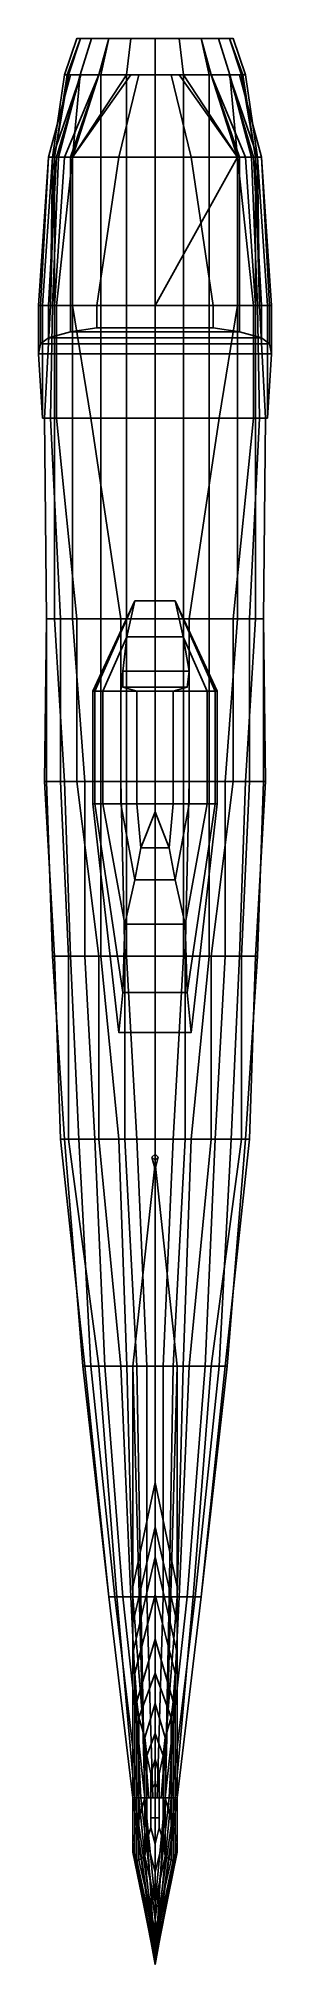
# Model space of a CAD drawing. Extents: x -0.58 to 0.58, y -5.12 to 4.47.
import ezdxf

# ---------------------------------------------------------------- set-up
doc = ezdxf.new("R2010")
doc.units = 0
doc.layers.get('0').update_dxf_attribs({"linetype": 'CONTINUOUS'})

msp = doc.modelspace()

# ---------------------------------------------------------------- linework, layer by layer
for points in [[(-0.45, 4.29, 2.46), (-0.4375, 4.29, 2.6021), (-0.3709, 4.47, 2.5705), (-0.39, 4.47, 2.45)], [(-0.43, 4.29, 2.3179), (-0.45, 4.29, 2.46), (-0.39, 4.47, 2.45), (-0.3709, 4.47, 2.3295)], [(-0.4375, 4.29, 2.6021), (-0.3721, 4.29, 2.7304), (-0.3155, 4.47, 2.6792), (-0.3709, 4.47, 2.5705)], [(-0.3721, 4.29, 2.1896), (-0.43, 4.29, 2.3179), (-0.3709, 4.47, 2.3295), (-0.3155, 4.47, 2.2208)], [(-0.3721, 4.29, 2.7304), (-0.2704, 4.29, 2.8321), (-0.2292, 4.47, 2.7655), (-0.3155, 4.47, 2.6792)], [(-0.28, 4.29, 2.08), (-0.3721, 4.29, 2.1896), (-0.3155, 4.47, 2.2208), (-0.2292, 4.47, 2.1345)], [(-0.1421, 4.29, 2), (-0.28, 4.29, 2.08), (-0.2292, 4.47, 2.1345), (-0.1205, 4.47, 2.0791)], [(-0.2704, 4.29, 2.8321), (-0.1421, 4.29, 2.8975), (-0.1205, 4.47, 2.8209), (-0.2292, 4.47, 2.7655)], [(-0.1421, 4.29, 2.8975), (0, 4.29, 2.92), (0, 4.47, 2.84), (-0.1205, 4.47, 2.8209)], [(0, 4.29, 1.96), (-0.1421, 4.29, 2), (-0.1205, 4.47, 2.0791), (0, 4.47, 2.06)], [(0, 4.29, 2.92), (0.1421, 4.29, 2.8975), (0.1205, 4.47, 2.8209), (0, 4.47, 2.84)], [(0.1421, 4.29, 2), (0, 4.29, 1.96), (0, 4.47, 2.06), (0.1205, 4.47, 2.0791)], [(0.1421, 4.29, 2.8975), (0.2704, 4.29, 2.8321), (0.2292, 4.47, 2.7655), (0.1205, 4.47, 2.8209)], [(0.28, 4.29, 2.08), (0.1421, 4.29, 2), (0.1205, 4.47, 2.0791), (0.2292, 4.47, 2.1345)], [(0.2704, 4.29, 2.8321), (0.3721, 4.29, 2.7304), (0.3155, 4.47, 2.6792), (0.2292, 4.47, 2.7655)], [(0.3721, 4.29, 2.1896), (0.28, 4.29, 2.08), (0.2292, 4.47, 2.1345), (0.3155, 4.47, 2.2208)], [(0.3721, 4.29, 2.7304), (0.4375, 4.29, 2.6021), (0.3709, 4.47, 2.5705), (0.3155, 4.47, 2.6792)], [(0.43, 4.29, 2.3179), (0.3721, 4.29, 2.1896), (0.3155, 4.47, 2.2208), (0.3709, 4.47, 2.3295)], [(0.4375, 4.29, 2.6021), (0.45, 4.29, 2.46), (0.39, 4.47, 2.45), (0.3709, 4.47, 2.5705)], [(0.45, 4.29, 2.46), (0.43, 4.29, 2.3179), (0.3709, 4.47, 2.3295), (0.39, 4.47, 2.45)], [(-0.49, 3.88, 1.44), (-0.53, 3.88, 1.55), (-0.42, 4.29, 1.62), (-0.37, 4.29, 1.51)], [(-0.53, 3.88, 1.55), (-0.53, 3.88, 1.62), (-0.42, 4.29, 1.71), (-0.42, 4.29, 1.62)], [(-0.53, 3.88, 1.62), (-0.51, 3.88, 1.68), (-0.37, 4.29, 1.81), (-0.42, 4.29, 1.71)], [(-0.51, 3.88, 1.68), (-0.45, 3.88, 1.77), (-0.28, 4.29, 1.89), (-0.37, 4.29, 1.81)], [(-0.5, 3.88, 2.28), (-0.51, 3.88, 2.46), (-0.45, 4.29, 2.46), (-0.43, 4.29, 2.3179)], [(-0.51, 3.88, 2.46), (-0.5, 3.88, 2.59), (-0.4375, 4.29, 2.6021), (-0.45, 4.29, 2.46)], [(-0.48, 3.88, 2.16), (-0.5, 3.88, 2.28), (-0.43, 4.29, 2.3179), (-0.3721, 4.29, 2.1896)], [(-0.5, 3.88, 2.59), (-0.41, 3.88, 2.77), (-0.3721, 4.29, 2.7304), (-0.4375, 4.29, 2.6021)], [(-0.42, 3.88, 1.36), (-0.49, 3.88, 1.44), (-0.37, 4.29, 1.51), (-0.28, 4.29, 1.43)], [(-0.41, 3.88, 1.97), (-0.48, 3.88, 2.16), (-0.3721, 4.29, 2.1896), (-0.28, 4.29, 2.08)], [(-0.45, 3.88, 1.77), (-0.41, 3.88, 1.87), (-0.12, 4.29, 1.96), (-0.28, 4.29, 1.89)], [(-0.18, 3.88, 1.28), (-0.42, 3.88, 1.36), (-0.28, 4.29, 1.43), (-0.08, 4.29, 1.35)], [(0.37, 4.29, 1.51), (-0.37, 4.29, 1.51), (-0.42, 4.29, 1.62), (0.42, 4.29, 1.62)], [(0.42, 4.29, 1.62), (-0.42, 4.29, 1.62), (-0.42, 4.29, 1.71), (0.42, 4.29, 1.71)], [(0.42, 4.29, 1.71), (-0.42, 4.29, 1.71), (-0.37, 4.29, 1.81), (0.37, 4.29, 1.81)], [(-0.41, 3.88, 1.87), (0, 3.88, 1.89), (0, 4.29, 1.96), (-0.12, 4.29, 1.96)], [(-0.41, 3.88, 1.87), (-0.41, 3.88, 1.97), (-0.28, 4.29, 2.08), (-0.1421, 4.29, 2)], [(0, 3.88, 1.89), (-0.41, 3.88, 1.87), (-0.1421, 4.29, 2), (0, 4.29, 1.96)], [(-0.41, 3.88, 2.77), (-0.2704, 3.88, 2.9), (-0.2704, 4.29, 2.8321), (-0.3721, 4.29, 2.7304)], [(0.28, 4.29, 1.43), (-0.28, 4.29, 1.43), (-0.37, 4.29, 1.51), (0.37, 4.29, 1.51)], [(0.37, 4.29, 1.81), (-0.37, 4.29, 1.81), (-0.28, 4.29, 1.89), (0.28, 4.29, 1.89)], [(0.08, 4.29, 1.35), (-0.08, 4.29, 1.35), (-0.28, 4.29, 1.43), (0.28, 4.29, 1.43)], [(0.28, 4.29, 1.89), (-0.28, 4.29, 1.89), (-0.12, 4.29, 1.96), (0.12, 4.29, 1.96)], [(-0.2704, 3.88, 2.9), (-0.1421, 3.88, 2.9575), (-0.1421, 4.29, 2.8975), (-0.2704, 4.29, 2.8321)], [(0.18, 3.88, 1.28), (-0.18, 3.88, 1.28), (-0.08, 4.29, 1.35), (0.08, 4.29, 1.35)], [(-0.1421, 3.88, 2.9575), (0, 3.88, 2.98), (0, 4.29, 2.92), (-0.1421, 4.29, 2.8975)], [(0.12, 4.29, 1.96), (0, 4.29, 1.96), (0, 3.88, 1.89), (0.41, 3.88, 1.87)], [(0, 4.29, 1.96), (0.1421, 4.29, 2), (0.41, 3.88, 1.87), (0, 3.88, 1.89)], [(0.1421, 4.29, 2.8975), (0, 4.29, 2.92), (0, 3.88, 2.98), (0.1421, 3.88, 2.9575)], [(0.08, 4.29, 1.35), (0.28, 4.29, 1.43), (0.42, 3.88, 1.36), (0.18, 3.88, 1.28)], [(0.28, 4.29, 1.89), (0.12, 4.29, 1.96), (0.41, 3.88, 1.87), (0.45, 3.88, 1.77)], [(0.1421, 4.29, 2), (0.28, 4.29, 2.08), (0.41, 3.88, 1.97), (0.41, 3.88, 1.87)], [(0.2704, 4.29, 2.8321), (0.1421, 4.29, 2.8975), (0.1421, 3.88, 2.9575), (0.2704, 3.88, 2.9)], [(0.3721, 4.29, 2.7304), (0.2704, 4.29, 2.8321), (0.2704, 3.88, 2.9), (0.41, 3.88, 2.77)], [(0.37, 4.29, 1.81), (0.28, 4.29, 1.89), (0.45, 3.88, 1.77), (0.51, 3.88, 1.68)], [(0.28, 4.29, 1.43), (0.37, 4.29, 1.51), (0.49, 3.88, 1.44), (0.42, 3.88, 1.36)], [(0.28, 4.29, 2.08), (0.3721, 4.29, 2.1896), (0.48, 3.88, 2.16), (0.41, 3.88, 1.97)], [(0.37, 4.29, 1.51), (0.42, 4.29, 1.62), (0.53, 3.88, 1.55), (0.49, 3.88, 1.44)], [(0.42, 4.29, 1.71), (0.37, 4.29, 1.81), (0.51, 3.88, 1.68), (0.53, 3.88, 1.62)], [(0.4375, 4.29, 2.6021), (0.3721, 4.29, 2.7304), (0.41, 3.88, 2.77), (0.5, 3.88, 2.59)], [(0.3721, 4.29, 2.1896), (0.43, 4.29, 2.3179), (0.5, 3.88, 2.28), (0.48, 3.88, 2.16)], [(0.42, 4.29, 1.62), (0.42, 4.29, 1.71), (0.53, 3.88, 1.62), (0.53, 3.88, 1.55)], [(0.43, 4.29, 2.3179), (0.45, 4.29, 2.46), (0.51, 3.88, 2.46), (0.5, 3.88, 2.28)], [(0.45, 4.29, 2.46), (0.4375, 4.29, 2.6021), (0.5, 3.88, 2.59), (0.51, 3.88, 2.46)], [(-0.58, 3.14, 1.74), (-0.56, 3.14, 1.85), (-0.51, 3.88, 1.68), (-0.53, 3.88, 1.62)], [(-0.57, 3.14, 1.63), (-0.58, 3.14, 1.74), (-0.53, 3.88, 1.62), (-0.53, 3.88, 1.55)], [(-0.53, 3.14, 1.48), (-0.57, 3.14, 1.63), (-0.53, 3.88, 1.55), (-0.49, 3.88, 1.44)], [(-0.56, 3.14, 1.85), (-0.5, 3.14, 2), (-0.45, 3.88, 1.77), (-0.51, 3.88, 1.68)], [(-0.42, 3.14, 1.38), (-0.53, 3.14, 1.48), (-0.49, 3.88, 1.44), (-0.42, 3.88, 1.36)], [(-0.51, 3.14, 2.19), (-0.52, 3.14, 2.36), (-0.5, 3.88, 2.28), (-0.48, 3.88, 2.16)], [(-0.52, 3.14, 2.54), (-0.5, 3.14, 2.67), (-0.5, 3.88, 2.59), (-0.51, 3.88, 2.46)], [(-0.52, 3.14, 2.36), (-0.52, 3.14, 2.54), (-0.51, 3.88, 2.46), (-0.5, 3.88, 2.28)], [(-0.49, 3.14, 2.09), (-0.51, 3.14, 2.19), (-0.48, 3.88, 2.16), (-0.41, 3.88, 1.97)], [(-0.5, 3.14, 2), (-0.49, 3.14, 2.09), (-0.41, 3.88, 1.87), (-0.45, 3.88, 1.77)], [(-0.5, 3.14, 2.67), (-0.41, 3.14, 2.84), (-0.41, 3.88, 2.77), (-0.5, 3.88, 2.59)], [(-0.49, 3.14, 2.09), (0, 3.14, 2.07), (0, 3.88, 1.89), (-0.41, 3.88, 1.87)], [(-0.41, 3.14, 1.95), (-0.49, 3.14, 2.09), (-0.41, 3.88, 1.97), (-0.41, 3.88, 1.87)], [(-0.29, 3.14, 1.32), (-0.42, 3.14, 1.38), (-0.42, 3.88, 1.36), (-0.18, 3.88, 1.28)], [(-0.41, 3.14, 2.84), (-0.2704, 3.14, 2.97), (-0.2704, 3.88, 2.9), (-0.41, 3.88, 2.77)], [(0, 3.14, 1.89), (-0.41, 3.14, 1.95), (-0.41, 3.88, 1.87), (0, 3.88, 1.81)], [(0, 3.14, 1.3), (-0.29, 3.14, 1.32), (-0.18, 3.88, 1.28), (0, 3.88, 1.28)], [(-0.2704, 3.14, 2.97), (-0.1421, 3.14, 3.02), (-0.1421, 3.88, 2.9575), (-0.2704, 3.88, 2.9)], [(-0.1421, 3.14, 3.02), (0, 3.14, 3.04), (0, 3.88, 2.98), (-0.1421, 3.88, 2.9575)], [(0, 3.88, 1.81), (0.41, 3.88, 1.87), (0.41, 3.14, 1.95), (0, 3.14, 1.89)], [(0, 3.88, 1.28), (0.18, 3.88, 1.28), (0.29, 3.14, 1.32), (0, 3.14, 1.3)], [(0.41, 3.88, 1.87), (0, 3.88, 1.89), (0, 3.14, 2.07), (0.49, 3.14, 2.09)], [(0.41, 3.88, 1.87), (0.41, 3.88, 1.97), (0, 3.14, 2.07), (0.49, 3.14, 2.09)], [(0.1421, 3.88, 2.9575), (0, 3.88, 2.98), (0, 3.14, 3.04), (0.1421, 3.14, 3.02)], [(0.2704, 3.88, 2.9), (0.1421, 3.88, 2.9575), (0.1421, 3.14, 3.02), (0.2704, 3.14, 2.97)], [(0.18, 3.88, 1.28), (0.42, 3.88, 1.36), (0.42, 3.14, 1.38), (0.29, 3.14, 1.32)], [(0.41, 3.88, 2.77), (0.2704, 3.88, 2.9), (0.2704, 3.14, 2.97), (0.41, 3.14, 2.84)], [(0.45, 3.88, 1.77), (0.41, 3.88, 1.87), (0.49, 3.14, 2.09), (0.5, 3.14, 2)], [(0.5, 3.88, 2.59), (0.41, 3.88, 2.77), (0.41, 3.14, 2.84), (0.5, 3.14, 2.67)], [(0.41, 3.88, 1.97), (0.48, 3.88, 2.16), (0.51, 3.14, 2.19), (0.49, 3.14, 2.09)], [(0.42, 3.88, 1.36), (0.49, 3.88, 1.44), (0.53, 3.14, 1.48), (0.42, 3.14, 1.38)], [(0.51, 3.88, 1.68), (0.45, 3.88, 1.77), (0.5, 3.14, 2), (0.56, 3.14, 1.85)], [(0.48, 3.88, 2.16), (0.5, 3.88, 2.28), (0.52, 3.14, 2.36), (0.51, 3.14, 2.19)], [(0.49, 3.88, 1.44), (0.53, 3.88, 1.55), (0.57, 3.14, 1.63), (0.53, 3.14, 1.48)], [(0.5, 3.88, 2.28), (0.51, 3.88, 2.46), (0.52, 3.14, 2.54), (0.52, 3.14, 2.36)], [(0.51, 3.88, 2.46), (0.5, 3.88, 2.59), (0.5, 3.14, 2.67), (0.52, 3.14, 2.54)], [(0.53, 3.88, 1.62), (0.51, 3.88, 1.68), (0.56, 3.14, 1.85), (0.58, 3.14, 1.74)], [(0.53, 3.88, 1.55), (0.53, 3.88, 1.62), (0.58, 3.14, 1.74), (0.57, 3.14, 1.63)], [(-0.58, 2.9, 1.61), (-0.56, 2.58, 1.85), (-0.56, 3.14, 1.85), (-0.58, 3.14, 1.74)], [(-0.57, 2.95, 1.54), (-0.58, 2.9, 1.61), (-0.58, 3.14, 1.74), (-0.57, 3.14, 1.63)], [(-0.53, 2.98, 1.48), (-0.57, 2.95, 1.54), (-0.57, 3.14, 1.63), (-0.53, 3.14, 1.48)], [(-0.56, 2.58, 1.85), (-0.5, 2.58, 2), (-0.5, 3.14, 2), (-0.56, 3.14, 1.85)], [(-0.52, 2.58, 1.93), (-0.55, 2.58, 2.21), (-0.52, 3.14, 2.36), (-0.51, 3.14, 2.19)], [(-0.55, 2.58, 2.46), (-0.5, 2.58, 2.68), (-0.5, 3.14, 2.67), (-0.52, 3.14, 2.54)], [(-0.55, 2.58, 2.21), (-0.55, 2.58, 2.46), (-0.52, 3.14, 2.54), (-0.52, 3.14, 2.36)], [(-0.42, 3.01, 1.41), (-0.53, 2.98, 1.48), (-0.53, 3.14, 1.48), (-0.42, 3.14, 1.38)], [(-0.49, 2.58, 1.63), (-0.52, 2.58, 1.93), (-0.51, 3.14, 2.19), (-0.49, 3.14, 2.09)], [(-0.5, 2.58, 2), (-0.49, 2.58, 2.09), (-0.49, 3.14, 2.09), (-0.5, 3.14, 2)], [(-0.5, 2.58, 2.68), (-0.41, 2.58, 2.85), (-0.41, 3.14, 2.84), (-0.5, 3.14, 2.67)], [(-0.32, 2.58, 1.51), (-0.49, 2.58, 1.63), (-0.49, 3.14, 2.09), (-0.41, 3.14, 1.95)], [(-0.49, 2.58, 2.09), (0, 2.58, 2.07), (0, 3.14, 2.07), (-0.49, 3.14, 2.09)], [(-0.29, 3.03, 1.37), (-0.42, 3.01, 1.41), (-0.42, 3.14, 1.38), (-0.29, 3.14, 1.32)], [(-0.41, 2.58, 2.85), (-0.2704, 2.58, 2.98), (-0.2704, 3.14, 2.97), (-0.41, 3.14, 2.84)], [(0, 2.58, 1.48), (-0.32, 2.58, 1.51), (-0.41, 3.14, 1.95), (0, 3.14, 1.89)], [(0, 3.03, 1.34), (-0.29, 3.03, 1.37), (-0.29, 3.14, 1.32), (0, 3.14, 1.3)], [(-0.2704, 2.58, 2.98), (-0.1421, 2.58, 3.03), (-0.1421, 3.14, 3.02), (-0.2704, 3.14, 2.97)], [(-0.1421, 2.58, 3.03), (0, 2.58, 3.05), (0, 3.14, 3.04), (-0.1421, 3.14, 3.02)], [(0, 3.14, 1.3), (0.29, 3.14, 1.32), (0.29, 3.03, 1.37), (0, 3.03, 1.34)], [(0, 3.14, 1.89), (0.41, 3.14, 1.95), (0.32, 2.58, 1.51), (0, 2.58, 1.48)], [(0.49, 3.14, 2.09), (0, 3.14, 2.07), (0, 2.58, 2.07), (0.49, 2.58, 2.09)], [(0.1421, 3.14, 3.02), (0, 3.14, 3.04), (0, 2.58, 3.05), (0.1421, 2.58, 3.03)], [(0.2704, 3.14, 2.97), (0.1421, 3.14, 3.02), (0.1421, 2.58, 3.03), (0.2704, 2.58, 2.98)], [(0.41, 3.14, 2.84), (0.2704, 3.14, 2.97), (0.2704, 2.58, 2.98), (0.41, 2.58, 2.85)], [(0.29, 3.14, 1.32), (0.42, 3.14, 1.38), (0.42, 3.01, 1.41), (0.29, 3.03, 1.37)], [(0.41, 3.14, 1.95), (0.49, 3.14, 2.09), (0.49, 2.58, 1.63), (0.32, 2.58, 1.51)], [(0.5, 3.14, 2.67), (0.41, 3.14, 2.84), (0.41, 2.58, 2.85), (0.5, 2.58, 2.68)], [(0.42, 3.14, 1.38), (0.53, 3.14, 1.48), (0.53, 2.98, 1.48), (0.42, 3.01, 1.41)], [(0.5, 3.14, 2), (0.49, 3.14, 2.09), (0.49, 2.58, 2.09), (0.5, 2.58, 2)], [(0.49, 3.14, 2.09), (0.51, 3.14, 2.19), (0.52, 2.58, 1.93), (0.49, 2.58, 1.63)], [(0.56, 3.14, 1.85), (0.5, 3.14, 2), (0.5, 2.58, 2), (0.56, 2.58, 1.85)], [(0.52, 3.14, 2.54), (0.5, 3.14, 2.67), (0.5, 2.58, 2.68), (0.55, 2.58, 2.46)], [(0.51, 3.14, 2.19), (0.52, 3.14, 2.36), (0.55, 2.58, 2.21), (0.52, 2.58, 1.93)], [(0.52, 3.14, 2.36), (0.52, 3.14, 2.54), (0.55, 2.58, 2.46), (0.55, 2.58, 2.21)], [(0.53, 3.14, 1.48), (0.57, 3.14, 1.63), (0.57, 2.95, 1.54), (0.53, 2.98, 1.48)], [(0.58, 3.14, 1.74), (0.56, 3.14, 1.85), (0.56, 2.58, 1.85), (0.58, 2.9, 1.61)], [(0.57, 3.14, 1.63), (0.58, 3.14, 1.74), (0.58, 2.9, 1.61), (0.57, 2.95, 1.54)], [(0.57, 2.95, 1.54), (-0.57, 2.95, 1.54), (-0.53, 2.98, 1.48), (0.53, 2.98, 1.48)], [(0.53, 2.98, 1.48), (-0.53, 2.98, 1.48), (-0.42, 3.01, 1.41), (0.42, 3.01, 1.41)], [(0.42, 3.01, 1.41), (-0.42, 3.01, 1.41), (-0.29, 3.03, 1.37), (0.29, 3.03, 1.37)], [(0.29, 3.03, 1.37), (-0.29, 3.03, 1.37), (0, 3.03, 1.34)], [(0.58, 2.9, 1.61), (-0.58, 2.9, 1.61), (-0.57, 2.95, 1.54), (0.57, 2.95, 1.54)], [(0.56, 2.58, 1.85), (-0.56, 2.58, 1.85), (-0.58, 2.9, 1.61), (0.58, 2.9, 1.61)], [(-0.54, 1.58, 2.17), (-0.54, 1.58, 2.54), (-0.55, 2.58, 2.46), (-0.55, 2.58, 2.21)], [(-0.47, 1.58, 1.83), (-0.54, 1.58, 2.17), (-0.55, 2.58, 2.21), (-0.52, 2.58, 1.93)], [(-0.54, 1.58, 2.54), (-0.5, 1.58, 2.71), (-0.5, 2.58, 2.68), (-0.55, 2.58, 2.46)], [(-0.39, 1.58, 1.59), (-0.47, 1.58, 1.83), (-0.52, 2.58, 1.93), (-0.49, 2.58, 1.63)], [(-0.5, 1.58, 2.71), (-0.41, 1.58, 2.86), (-0.41, 2.58, 2.85), (-0.5, 2.58, 2.68)], [(-0.17, 1.58, 1.51), (-0.39, 1.58, 1.59), (-0.49, 2.58, 1.63), (-0.32, 2.58, 1.51)], [(-0.41, 1.58, 2.86), (-0.2704, 1.58, 2.99), (-0.2704, 2.58, 2.98), (-0.41, 2.58, 2.85)], [(0, 1.58, 1.5), (-0.17, 1.58, 1.51), (-0.32, 2.58, 1.51), (0, 2.58, 1.48)], [(-0.2704, 1.58, 2.99), (-0.1421, 1.58, 3.06), (-0.1421, 2.58, 3.03), (-0.2704, 2.58, 2.98)], [(-0.1421, 1.58, 3.06), (0, 1.58, 3.07), (0, 2.58, 3.05), (-0.1421, 2.58, 3.03)], [(0, 2.58, 1.48), (0.32, 2.58, 1.51), (0.17, 1.58, 1.51), (0, 1.58, 1.5)], [(0.1421, 2.58, 3.03), (0, 2.58, 3.05), (0, 1.58, 3.07), (0.1421, 1.58, 3.06)], [(0.2704, 2.58, 2.98), (0.1421, 2.58, 3.03), (0.1421, 1.58, 3.06), (0.2704, 1.58, 2.99)], [(0.32, 2.58, 1.51), (0.49, 2.58, 1.63), (0.39, 1.58, 1.59), (0.17, 1.58, 1.51)], [(0.41, 2.58, 2.85), (0.2704, 2.58, 2.98), (0.2704, 1.58, 2.99), (0.41, 1.58, 2.86)], [(0.49, 2.58, 1.63), (0.52, 2.58, 1.93), (0.47, 1.58, 1.83), (0.39, 1.58, 1.59)], [(0.5, 2.58, 2.68), (0.41, 2.58, 2.85), (0.41, 1.58, 2.86), (0.5, 1.58, 2.71)], [(0.52, 2.58, 1.93), (0.55, 2.58, 2.21), (0.54, 1.58, 2.17), (0.47, 1.58, 1.83)], [(0.55, 2.58, 2.46), (0.5, 2.58, 2.68), (0.5, 1.58, 2.71), (0.54, 1.58, 2.54)], [(0.55, 2.58, 2.21), (0.55, 2.58, 2.46), (0.54, 1.58, 2.54), (0.54, 1.58, 2.17)], [(-0.31, 1.22, 2.94), (-0.3, 1.22, 3.06), (-0.1, 1.67, 3.06), (-0.1, 1.67, 2.94)], [(-0.3, 1.22, 3.06), (-0.26, 1.22, 3.2), (-0.14, 1.49, 3.2), (-0.1, 1.67, 3.06)], [(-0.1, 1.67, 3.06), (-0.14, 1.49, 3.2), (0.14, 1.49, 3.2), (0.1, 1.67, 3.06)], [(0.1, 1.67, 3.06), (0.14, 1.49, 3.2), (0.26, 1.22, 3.2), (0.3, 1.22, 3.06)], [(0.1, 1.67, 2.94), (0.1, 1.67, 3.06), (0.3, 1.22, 3.06), (0.31, 1.22, 2.94)], [(-0.47, 0.77, 1.88), (-0.55, 0.77, 2.23), (-0.54, 1.58, 2.17), (-0.47, 1.58, 1.83)], [(-0.55, 0.77, 2.23), (-0.54, 0.77, 2.48), (-0.54, 1.58, 2.54), (-0.54, 1.58, 2.17)], [(-0.54, 0.77, 2.48), (-0.45, 0.77, 2.76), (-0.5, 1.58, 2.71), (-0.54, 1.58, 2.54)], [(-0.45, 0.77, 2.76), (-0.35, 0.77, 2.91), (-0.41, 1.58, 2.86), (-0.5, 1.58, 2.71)], [(-0.39, 0.77, 1.73), (-0.47, 0.77, 1.88), (-0.47, 1.58, 1.83), (-0.39, 1.58, 1.59)], [(-0.35, 0.77, 2.91), (-0.2704, 0.77, 2.98), (-0.2704, 1.58, 2.99), (-0.41, 1.58, 2.86)], [(-0.17, 0.77, 1.59), (-0.39, 0.77, 1.73), (-0.39, 1.58, 1.59), (-0.17, 1.58, 1.51)], [(-0.2704, 0.77, 2.98), (-0.1421, 0.77, 3.04), (-0.1421, 1.58, 3.06), (-0.2704, 1.58, 2.99)], [(0, 0.77, 1.55), (-0.17, 0.77, 1.59), (-0.17, 1.58, 1.51), (0, 1.58, 1.5)], [(-0.1421, 0.77, 3.04), (0, 0.77, 3.07), (0, 1.58, 3.07), (-0.1421, 1.58, 3.06)], [(0, 1.58, 1.5), (0.17, 1.58, 1.51), (0.17, 0.77, 1.59), (0, 0.77, 1.55)], [(0.1421, 1.58, 3.06), (0, 1.58, 3.07), (0, 0.77, 3.07), (0.1421, 0.77, 3.04)], [(0.2704, 1.58, 2.99), (0.1421, 1.58, 3.06), (0.1421, 0.77, 3.04), (0.2704, 0.77, 2.98)], [(0.17, 1.58, 1.51), (0.39, 1.58, 1.59), (0.39, 0.77, 1.73), (0.17, 0.77, 1.59)], [(0.41, 1.58, 2.86), (0.2704, 1.58, 2.99), (0.2704, 0.77, 2.98), (0.35, 0.77, 2.91)], [(0.5, 1.58, 2.71), (0.41, 1.58, 2.86), (0.35, 0.77, 2.91), (0.45, 0.77, 2.76)], [(0.39, 1.58, 1.59), (0.47, 1.58, 1.83), (0.47, 0.77, 1.88), (0.39, 0.77, 1.73)], [(0.54, 1.58, 2.54), (0.5, 1.58, 2.71), (0.45, 0.77, 2.76), (0.54, 0.77, 2.48)], [(0.47, 1.58, 1.83), (0.54, 1.58, 2.17), (0.55, 0.77, 2.23), (0.47, 0.77, 1.88)], [(0.54, 1.58, 2.17), (0.54, 1.58, 2.54), (0.54, 0.77, 2.48), (0.55, 0.77, 2.23)], [(-0.26, 1.22, 3.2), (-0.17, 1.22, 3.33), (-0.16, 1.32, 3.33), (-0.14, 1.49, 3.2)], [(-0.14, 1.49, 3.2), (-0.16, 1.32, 3.33), (0.17, 1.32, 3.33), (0.14, 1.49, 3.2)], [(0.14, 1.49, 3.2), (0.17, 1.32, 3.33), (0.17, 1.22, 3.33), (0.26, 1.22, 3.2)], [(-0.17, 1.22, 3.33), (-0.09, 1.22, 3.38), (-0.16, 1.24, 3.36), (-0.16, 1.32, 3.33)], [(-0.16, 1.32, 3.33), (-0.16, 1.24, 3.36), (0.16, 1.24, 3.36), (0.17, 1.32, 3.33)], [(0.17, 1.32, 3.33), (0.16, 1.24, 3.36), (0.09, 1.22, 3.38), (0.17, 1.22, 3.33)], [(-0.31, 0.77, 2.94), (-0.3, 0.77, 3.06), (-0.3, 1.22, 3.06), (-0.31, 1.22, 2.94)], [(-0.3, 0.77, 3.06), (-0.26, 0.77, 3.2), (-0.26, 1.22, 3.2), (-0.3, 1.22, 3.06)], [(-0.26, 0.77, 3.2), (-0.17, 0.77, 3.33), (-0.17, 1.22, 3.33), (-0.26, 1.22, 3.2)], [(-0.17, 0.77, 3.33), (-0.09, 0.77, 3.38), (-0.09, 1.22, 3.38), (-0.17, 1.22, 3.33)], [(-0.09, 1.22, 3.38), (0, 1.22, 3.39), (0, 1.24, 3.38), (-0.16, 1.24, 3.36)], [(-0.16, 1.24, 3.36), (0, 1.24, 3.38), (0, 1.24, 3.38), (0.16, 1.24, 3.36)], [(-0.09, 0.77, 3.38), (0, 0.77, 3.39), (0, 1.22, 3.39), (-0.09, 1.22, 3.38)], [(0.16, 1.24, 3.36), (0, 1.24, 3.38), (0, 1.22, 3.39), (0.09, 1.22, 3.38)], [(0.09, 1.22, 3.38), (0, 1.22, 3.39), (0, 0.77, 3.39), (0.09, 0.77, 3.38)], [(0.17, 1.22, 3.33), (0.09, 1.22, 3.38), (0.09, 0.77, 3.38), (0.17, 0.77, 3.33)], [(0.26, 1.22, 3.2), (0.17, 1.22, 3.33), (0.17, 0.77, 3.33), (0.26, 0.77, 3.2)], [(0.3, 1.22, 3.06), (0.26, 1.22, 3.2), (0.26, 0.77, 3.2), (0.3, 0.77, 3.06)], [(0.31, 1.22, 2.94), (0.3, 1.22, 3.06), (0.3, 0.77, 3.06), (0.31, 0.77, 2.94)], [(-0.5, -0.1, 2.2), (-0.51, -0.1, 2.45), (-0.54, 0.77, 2.48), (-0.55, 0.77, 2.23)], [(-0.43, -0.1, 1.85), (-0.5, -0.1, 2.2), (-0.55, 0.77, 2.23), (-0.47, 0.77, 1.88)], [(-0.51, -0.1, 2.45), (-0.42, -0.1, 2.73), (-0.45, 0.77, 2.76), (-0.54, 0.77, 2.48)], [(-0.28, -0.1, 1.7), (-0.43, -0.1, 1.85), (-0.47, 0.77, 1.88), (-0.39, 0.77, 1.73)], [(-0.42, -0.1, 2.73), (-0.35, -0.1, 2.85), (-0.35, 0.77, 2.91), (-0.45, 0.77, 2.76)], [(-0.15, -0.1, 1.62), (-0.28, -0.1, 1.7), (-0.39, 0.77, 1.73), (-0.17, 0.77, 1.59)], [(-0.35, -0.1, 2.85), (-0.2704, -0.1, 2.94), (-0.2704, 0.77, 2.98), (-0.35, 0.77, 2.91)], [(-0.31, 0.66, 2.94), (-0.3, 0.66, 3.06), (-0.3, 0.77, 3.06), (-0.31, 0.77, 2.94)], [(-0.3, 0.66, 3.06), (-0.26, 0.66, 3.19), (-0.26, 0.77, 3.2), (-0.3, 0.77, 3.06)], [(-0.2704, -0.1, 2.94), (-0.1421, -0.1, 3.01), (-0.1421, 0.77, 3.04), (-0.2704, 0.77, 2.98)], [(-0.26, 0.66, 3.19), (-0.17, 0.66, 3.31), (-0.17, 0.77, 3.33), (-0.26, 0.77, 3.2)], [(0, -0.1, 1.6), (-0.15, -0.1, 1.62), (-0.17, 0.77, 1.59), (0, 0.77, 1.55)], [(-0.17, 0.66, 3.31), (-0.09, 0.66, 3.36), (-0.09, 0.77, 3.38), (-0.17, 0.77, 3.33)], [(-0.09, 0.66, 3.36), (0, 0.66, 3.38), (0, 0.77, 3.39), (-0.09, 0.77, 3.38)], [(0, 0.77, 1.55), (0.17, 0.77, 1.59), (0.15, -0.1, 1.62), (0, -0.1, 1.6)], [(0.09, 0.77, 3.38), (0, 0.77, 3.39), (0, 0.66, 3.38), (0.09, 0.66, 3.36)], [(0.17, 0.77, 3.33), (0.09, 0.77, 3.38), (0.09, 0.66, 3.36), (0.17, 0.66, 3.31)], [(0.2704, 0.77, 2.98), (0.1421, 0.77, 3.04), (0.1421, -0.1, 3.01), (0.2704, -0.1, 2.94)], [(0.17, 0.77, 1.59), (0.39, 0.77, 1.73), (0.28, -0.1, 1.7), (0.15, -0.1, 1.62)], [(0.26, 0.77, 3.2), (0.17, 0.77, 3.33), (0.17, 0.66, 3.31), (0.26, 0.66, 3.19)], [(0.3, 0.77, 3.06), (0.26, 0.77, 3.2), (0.26, 0.66, 3.19), (0.3, 0.66, 3.06)], [(0.35, 0.77, 2.91), (0.2704, 0.77, 2.98), (0.2704, -0.1, 2.94), (0.35, -0.1, 2.85)], [(0.39, 0.77, 1.73), (0.47, 0.77, 1.88), (0.43, -0.1, 1.85), (0.28, -0.1, 1.7)], [(0.31, 0.77, 2.94), (0.3, 0.77, 3.06), (0.3, 0.66, 3.06), (0.31, 0.66, 2.94)], [(0.45, 0.77, 2.76), (0.35, 0.77, 2.91), (0.35, -0.1, 2.85), (0.42, -0.1, 2.73)], [(0.54, 0.77, 2.48), (0.45, 0.77, 2.76), (0.42, -0.1, 2.73), (0.51, -0.1, 2.45)], [(0.47, 0.77, 1.88), (0.55, 0.77, 2.23), (0.5, -0.1, 2.2), (0.43, -0.1, 1.85)], [(0.55, 0.77, 2.23), (0.54, 0.77, 2.48), (0.51, -0.1, 2.45), (0.5, -0.1, 2.2)], [(-0.18, -0.48, 2.94), (-0.16, -0.28, 3.06), (-0.3, 0.66, 3.06), (-0.31, 0.66, 2.94)], [(-0.16, -0.28, 3.06), (-0.15, 0.06, 3.19), (-0.26, 0.66, 3.19), (-0.3, 0.66, 3.06)], [(-0.15, 0.06, 3.19), (-0.1, 0.28, 3.28), (-0.17, 0.66, 3.31), (-0.26, 0.66, 3.19)], [(-0.1, 0.28, 3.28), (-0.07, 0.44, 3.33), (-0.09, 0.66, 3.36), (-0.17, 0.66, 3.31)], [(-0.07, 0.44, 3.33), (0, 0.62, 3.37), (0, 0.66, 3.38), (-0.09, 0.66, 3.36)], [(0.07, 0.44, 3.33), (0, 0.62, 3.37), (0, 0.62, 3.37), (-0.07, 0.44, 3.33)], [(0.09, 0.66, 3.36), (0, 0.66, 3.38), (0, 0.62, 3.37), (0.07, 0.44, 3.33)], [(0.17, 0.66, 3.31), (0.09, 0.66, 3.36), (0.07, 0.44, 3.33), (0.1, 0.28, 3.28)], [(0.26, 0.66, 3.19), (0.17, 0.66, 3.31), (0.1, 0.28, 3.28), (0.15, 0.06, 3.19)], [(0.3, 0.66, 3.06), (0.26, 0.66, 3.19), (0.15, 0.06, 3.19), (0.16, -0.28, 3.06)], [(0.31, 0.66, 2.94), (0.3, 0.66, 3.06), (0.16, -0.28, 3.06), (0.18, -0.48, 2.94)], [(0.1, 0.28, 3.28), (0.07, 0.44, 3.33), (-0.07, 0.44, 3.33), (-0.1, 0.28, 3.28)], [(0.15, 0.06, 3.19), (0.1, 0.28, 3.28), (-0.1, 0.28, 3.28), (-0.15, 0.06, 3.19)], [(0.16, -0.28, 3.06), (0.15, 0.06, 3.19), (-0.15, 0.06, 3.19), (-0.16, -0.28, 3.06)], [(-0.47, -1.01, 2.25), (-0.45, -1.01, 2.53), (-0.51, -0.1, 2.45), (-0.5, -0.1, 2.2)], [(-0.45, -1.01, 2.53), (-0.38, -1.01, 2.74), (-0.42, -0.1, 2.73), (-0.51, -0.1, 2.45)], [(-0.43, -1.01, 2.08), (-0.47, -1.01, 2.25), (-0.5, -0.1, 2.2), (-0.43, -0.1, 1.85)], [(-0.28, -1.01, 1.84), (-0.43, -1.01, 2.08), (-0.43, -0.1, 1.85), (-0.28, -0.1, 1.7)], [(-0.38, -1.01, 2.74), (-0.3, -1.01, 2.88), (-0.35, -0.1, 2.85), (-0.42, -0.1, 2.73)], [(-0.3, -1.01, 2.88), (-0.18, -1.01, 2.99), (-0.2704, -0.1, 2.94), (-0.35, -0.1, 2.85)], [(-0.15, -1.01, 1.74), (-0.28, -1.01, 1.84), (-0.28, -0.1, 1.7), (-0.15, -0.1, 1.62)], [(-0.18, -1.01, 2.99), (-0.09, -1.01, 3.03), (-0.1421, -0.1, 3.01), (-0.2704, -0.1, 2.94)], [(0, -1.01, 1.72), (-0.15, -1.01, 1.74), (-0.15, -0.1, 1.62), (0, -0.1, 1.6)], [(-0.09, -1.01, 3.03), (0, -1.01, 3.03), (0, -0.1, 3.04), (-0.1421, -0.1, 3.01)], [(0, -0.1, 1.6), (0.15, -0.1, 1.62), (0.15, -1.01, 1.74), (0, -1.01, 1.72)], [(0.1421, -0.1, 3.01), (0, -0.1, 3.04), (0, -1.01, 3.03), (0.09, -1.01, 3.03)], [(0.2704, -0.1, 2.94), (0.1421, -0.1, 3.01), (0.09, -1.01, 3.03), (0.18, -1.01, 2.99)], [(0.15, -0.1, 1.62), (0.28, -0.1, 1.7), (0.28, -1.01, 1.84), (0.15, -1.01, 1.74)], [(0.35, -0.1, 2.85), (0.2704, -0.1, 2.94), (0.18, -1.01, 2.99), (0.3, -1.01, 2.88)], [(0.28, -0.1, 1.7), (0.43, -0.1, 1.85), (0.43, -1.01, 2.08), (0.28, -1.01, 1.84)], [(0.42, -0.1, 2.73), (0.35, -0.1, 2.85), (0.3, -1.01, 2.88), (0.38, -1.01, 2.74)], [(0.51, -0.1, 2.45), (0.42, -0.1, 2.73), (0.38, -1.01, 2.74), (0.45, -1.01, 2.53)], [(0.43, -0.1, 1.85), (0.5, -0.1, 2.2), (0.47, -1.01, 2.25), (0.43, -1.01, 2.08)], [(0.5, -0.1, 2.2), (0.51, -0.1, 2.45), (0.45, -1.01, 2.53), (0.47, -1.01, 2.25)], [(0.18, -0.48, 2.94), (0.16, -0.28, 3.06), (-0.16, -0.28, 3.06), (-0.18, -0.48, 2.94)], [(-0.35, -2.14, 2.26), (-0.36, -2.14, 2.48), (-0.45, -1.01, 2.53), (-0.47, -1.01, 2.25)], [(-0.28, -2.14, 2.03), (-0.35, -2.14, 2.26), (-0.47, -1.01, 2.25), (-0.43, -1.01, 2.08)], [(-0.36, -2.14, 2.48), (-0.32, -2.14, 2.69), (-0.38, -1.01, 2.74), (-0.45, -1.01, 2.53)], [(-0.17, -2.14, 1.9), (-0.28, -2.14, 2.03), (-0.43, -1.01, 2.08), (-0.28, -1.01, 1.84)], [(-0.32, -2.14, 2.69), (-0.25, -2.14, 2.83), (-0.3, -1.01, 2.88), (-0.38, -1.01, 2.74)], [(-0.25, -2.14, 2.83), (-0.14, -2.14, 2.95), (-0.18, -1.01, 2.99), (-0.3, -1.01, 2.88)], [(-0.09, -2.14, 1.86), (-0.17, -2.14, 1.9), (-0.28, -1.01, 1.84), (-0.15, -1.01, 1.74)], [(-0.14, -2.14, 2.95), (-0.04, -2.14, 2.98), (-0.09, -1.01, 3.03), (-0.18, -1.01, 2.99)], [(0, -2.14, 1.85), (-0.09, -2.14, 1.86), (-0.15, -1.01, 1.74), (0, -1.01, 1.72)], [(-0.04, -2.14, 2.98), (0, -2.14, 2.98), (0, -1.01, 3.03), (-0.09, -1.01, 3.03)], [(0, -1.01, 1.72), (0.15, -1.01, 1.74), (0.09, -2.14, 1.86), (0, -2.14, 1.85)], [(0.09, -1.01, 3.03), (0, -1.01, 3.03), (0, -2.14, 2.98), (0.04, -2.14, 2.98)], [(0.18, -1.01, 2.99), (0.09, -1.01, 3.03), (0.04, -2.14, 2.98), (0.14, -2.14, 2.95)], [(0.15, -1.01, 1.74), (0.28, -1.01, 1.84), (0.17, -2.14, 1.9), (0.09, -2.14, 1.86)], [(0.3, -1.01, 2.88), (0.18, -1.01, 2.99), (0.14, -2.14, 2.95), (0.25, -2.14, 2.83)], [(0.28, -1.01, 1.84), (0.43, -1.01, 2.08), (0.28, -2.14, 2.03), (0.17, -2.14, 1.9)], [(0.38, -1.01, 2.74), (0.3, -1.01, 2.88), (0.25, -2.14, 2.83), (0.32, -2.14, 2.69)], [(0.43, -1.01, 2.08), (0.47, -1.01, 2.25), (0.35, -2.14, 2.26), (0.28, -2.14, 2.03)], [(0.45, -1.01, 2.53), (0.38, -1.01, 2.74), (0.32, -2.14, 2.69), (0.36, -2.14, 2.48)], [(0.47, -1.01, 2.25), (0.45, -1.01, 2.53), (0.36, -2.14, 2.48), (0.35, -2.14, 2.26)], [(0, -2.72, 3.06), (0, -1.13, 2.54), (-0.11, -2.14, 2.54), (-0.11, -3.24, 3.06)], [(0, -1.085, 3.02), (-0.015, -1.1, 3.02), (0, -1.16, 3.69)], [(-0.015, -1.1, 3.02), (0, -1.115, 3.02), (0, -1.16, 3.69)], [(0.015, -1.1, 3.02), (0, -1.085, 3.02), (0, -1.16, 3.69)], [(0, -1.115, 3.02), (0.015, -1.1, 3.02), (0, -1.16, 3.69)], [(0.11, -3.24, 3.06), (0.11, -2.14, 2.54), (0, -1.13, 2.54), (0, -2.72, 3.06)], [(-0.23, -3.29, 2.35), (-0.23, -3.29, 2.52), (-0.36, -2.14, 2.48), (-0.35, -2.14, 2.26)], [(-0.23, -3.29, 2.52), (-0.2, -3.29, 2.66), (-0.32, -2.14, 2.69), (-0.36, -2.14, 2.48)], [(-0.19, -3.29, 2.14), (-0.23, -3.29, 2.35), (-0.35, -2.14, 2.26), (-0.28, -2.14, 2.03)], [(-0.2, -3.29, 2.66), (-0.16, -3.29, 2.77), (-0.25, -2.14, 2.83), (-0.32, -2.14, 2.69)], [(-0.12, -3.29, 2.02), (-0.19, -3.29, 2.14), (-0.28, -2.14, 2.03), (-0.17, -2.14, 1.9)], [(-0.16, -3.29, 2.77), (-0.11, -3.29, 2.83), (-0.14, -2.14, 2.95), (-0.25, -2.14, 2.83)], [(-0.07, -3.29, 1.95), (-0.12, -3.29, 2.02), (-0.17, -2.14, 1.9), (-0.09, -2.14, 1.86)], [(-0.11, -3.29, 2.83), (-0.04, -3.29, 2.85), (-0.04, -2.14, 2.98), (-0.14, -2.14, 2.95)], [(-0.11, -2.14, 2.54), (-0.05, -4.29, 2.51), (-0.11, -4.51, 3.06), (-0.11, -3.24, 3.06)], [(0, -3.29, 1.94), (-0.07, -3.29, 1.95), (-0.09, -2.14, 1.86), (0, -2.14, 1.85)], [(-0.04, -3.29, 2.85), (0, -3.29, 2.85), (0, -2.14, 2.98), (-0.04, -2.14, 2.98)], [(0, -2.14, 1.85), (0.09, -2.14, 1.86), (0.07, -3.29, 1.95), (0, -3.29, 1.94)], [(0.04, -2.14, 2.98), (0, -2.14, 2.98), (0, -3.29, 2.85), (0.04, -3.29, 2.85)], [(0.14, -2.14, 2.95), (0.04, -2.14, 2.98), (0.04, -3.29, 2.85), (0.11, -3.29, 2.83)], [(0.11, -4.51, 3.06), (0.05, -4.29, 2.51), (0.11, -2.14, 2.54), (0.11, -3.24, 3.06)], [(0.09, -2.14, 1.86), (0.17, -2.14, 1.9), (0.12, -3.29, 2.02), (0.07, -3.29, 1.95)], [(0.25, -2.14, 2.83), (0.14, -2.14, 2.95), (0.11, -3.29, 2.83), (0.16, -3.29, 2.77)], [(0.17, -2.14, 1.9), (0.28, -2.14, 2.03), (0.19, -3.29, 2.14), (0.12, -3.29, 2.02)], [(0.32, -2.14, 2.69), (0.25, -2.14, 2.83), (0.16, -3.29, 2.77), (0.2, -3.29, 2.66)], [(0.28, -2.14, 2.03), (0.35, -2.14, 2.26), (0.23, -3.29, 2.35), (0.19, -3.29, 2.14)], [(0.36, -2.14, 2.48), (0.32, -2.14, 2.69), (0.2, -3.29, 2.66), (0.23, -3.29, 2.52)], [(0.35, -2.14, 2.26), (0.36, -2.14, 2.48), (0.23, -3.29, 2.52), (0.23, -3.29, 2.35)], [(0, -2.94, 3.15), (0, -2.72, 3.06), (-0.11, -3.24, 3.06), (-0.11, -3.42, 3.15)], [(0.11, -3.42, 3.15), (0.11, -3.24, 3.06), (0, -2.72, 3.06), (0, -2.94, 3.15)], [(0, -3.09, 3.24), (0, -2.94, 3.15), (-0.11, -3.42, 3.15), (-0.11, -3.57, 3.24)], [(0.11, -3.57, 3.24), (0.11, -3.42, 3.15), (0, -2.94, 3.15), (0, -3.09, 3.24)], [(0, -3.28, 3.39), (0, -3.09, 3.24), (-0.11, -3.57, 3.24), (-0.1, -3.67, 3.39)], [(0.1, -3.67, 3.39), (0.11, -3.57, 3.24), (0, -3.09, 3.24), (0, -3.28, 3.39)], [(-0.11, -3.24, 3.06), (-0.11, -4.51, 3.06), (-0.11, -4.55, 3.15), (-0.11, -3.42, 3.15)], [(0.11, -4.55, 3.15), (0.11, -4.51, 3.06), (0.11, -3.24, 3.06), (0.11, -3.42, 3.15)], [(-0.1, -4.29, 2.06), (-0.11, -4.29, 2.17), (-0.23, -3.29, 2.35), (-0.19, -3.29, 2.14)], [(-0.11, -4.29, 2.44), (-0.08, -4.29, 2.49), (-0.2, -3.29, 2.66), (-0.23, -3.29, 2.52)], [(-0.11, -4.29, 2.17), (-0.11, -4.29, 2.44), (-0.23, -3.29, 2.52), (-0.23, -3.29, 2.35)], [(-0.08, -4.29, 2.49), (-0.05, -4.29, 2.51), (-0.16, -3.29, 2.77), (-0.2, -3.29, 2.66)], [(-0.07, -4.29, 1.98), (-0.1, -4.29, 2.06), (-0.19, -3.29, 2.14), (-0.12, -3.29, 2.02)], [(-0.05, -4.29, 2.51), (-0.03, -4.29, 2.53), (-0.11, -3.29, 2.83), (-0.16, -3.29, 2.77)], [(-0.05, -4.29, 1.95), (-0.07, -4.29, 1.98), (-0.12, -3.29, 2.02), (-0.07, -3.29, 1.95)], [(-0.03, -4.29, 2.53), (-0.01, -4.29, 2.54), (-0.04, -3.29, 2.85), (-0.11, -3.29, 2.83)], [(0, -3.5, 3.61), (0, -3.28, 3.39), (-0.1, -3.67, 3.39), (-0.09, -3.81, 3.61)], [(0, -4.29, 1.94), (-0.05, -4.29, 1.95), (-0.07, -3.29, 1.95), (0, -3.29, 1.94)], [(0.09, -3.81, 3.61), (0.1, -3.67, 3.39), (0, -3.28, 3.39), (0, -3.5, 3.61)], [(0, -3.29, 1.94), (0.07, -3.29, 1.95), (0.05, -4.29, 1.95), (0, -4.29, 1.94)], [(0.11, -3.29, 2.83), (0.04, -3.29, 2.85), (0.01, -4.29, 2.54), (0.03, -4.29, 2.53)], [(0.16, -3.29, 2.77), (0.11, -3.29, 2.83), (0.03, -4.29, 2.53), (0.05, -4.29, 2.51)], [(0.2, -3.29, 2.66), (0.16, -3.29, 2.77), (0.05, -4.29, 2.51), (0.08, -4.29, 2.49)], [(0.07, -3.29, 1.95), (0.12, -3.29, 2.02), (0.07, -4.29, 1.98), (0.05, -4.29, 1.95)], [(0.12, -3.29, 2.02), (0.19, -3.29, 2.14), (0.1, -4.29, 2.06), (0.07, -4.29, 1.98)], [(0.23, -3.29, 2.52), (0.2, -3.29, 2.66), (0.08, -4.29, 2.49), (0.11, -4.29, 2.44)], [(0.19, -3.29, 2.14), (0.23, -3.29, 2.35), (0.11, -4.29, 2.17), (0.1, -4.29, 2.06)], [(0.23, -3.29, 2.35), (0.23, -3.29, 2.52), (0.11, -4.29, 2.44), (0.11, -4.29, 2.17)], [(-0.11, -3.42, 3.15), (-0.11, -4.55, 3.15), (-0.11, -4.56, 3.24), (-0.11, -3.57, 3.24)], [(0.11, -4.56, 3.24), (0.11, -4.55, 3.15), (0.11, -3.42, 3.15), (0.11, -3.57, 3.24)], [(0, -3.67, 3.82), (0, -3.5, 3.61), (-0.09, -3.81, 3.61), (-0.08, -3.89, 3.82)], [(0.08, -3.89, 3.82), (0.09, -3.81, 3.61), (0, -3.5, 3.61), (0, -3.67, 3.82)], [(-0.11, -3.57, 3.24), (-0.11, -4.56, 3.24), (-0.1, -4.58, 3.39), (-0.1, -3.67, 3.39)], [(0.1, -4.58, 3.39), (0.11, -4.56, 3.24), (0.11, -3.57, 3.24), (0.1, -3.67, 3.39)], [(-0.1, -3.67, 3.39), (-0.1, -4.58, 3.39), (-0.09, -4.6, 3.61), (-0.09, -3.81, 3.61)], [(0, -3.82, 4.03), (0, -3.67, 3.82), (-0.08, -3.89, 3.82), (-0.05, -3.99, 4.03)], [(0.05, -3.99, 4.03), (0.08, -3.89, 3.82), (0, -3.67, 3.82), (0, -3.82, 4.03)], [(0.09, -4.6, 3.61), (0.1, -4.58, 3.39), (0.1, -3.67, 3.39), (0.09, -3.81, 3.61)], [(-0.09, -3.81, 3.61), (-0.09, -4.6, 3.61), (-0.08, -4.6, 3.82), (-0.08, -3.89, 3.82)], [(0, -3.97, 4.17), (0, -3.82, 4.03), (-0.05, -3.99, 4.03), (-0.04, -4.08, 4.17)], [(0.04, -4.08, 4.17), (0.05, -3.99, 4.03), (0, -3.82, 4.03), (0, -3.97, 4.17)], [(0.08, -4.6, 3.82), (0.09, -4.6, 3.61), (0.09, -3.81, 3.61), (0.08, -3.89, 3.82)], [(-0.08, -3.89, 3.82), (-0.08, -4.6, 3.82), (-0.05, -4.58, 4.03), (-0.05, -3.99, 4.03)], [(0.05, -4.58, 4.03), (0.08, -4.6, 3.82), (0.08, -3.89, 3.82), (0.05, -3.99, 4.03)], [(-0.05, -3.99, 4.03), (-0.05, -4.58, 4.03), (-0.04, -4.5, 4.17), (-0.04, -4.08, 4.17)], [(0, -4.1, 4.25), (0, -3.97, 4.17), (-0.04, -4.08, 4.17), (-0.02, -4.17, 4.25)], [(0.02, -4.17, 4.25), (0.04, -4.08, 4.17), (0, -3.97, 4.17), (0, -4.1, 4.25)], [(0.04, -4.5, 4.17), (0.05, -4.58, 4.03), (0.05, -3.99, 4.03), (0.04, -4.08, 4.17)], [(-0.04, -4.08, 4.17), (-0.04, -4.5, 4.17), (-0.02, -4.44, 4.25), (-0.02, -4.17, 4.25)], [(0, -4.22, 4.3), (0, -4.1, 4.25), (-0.02, -4.17, 4.25), (-0.02, -4.25, 4.29)], [(0.02, -4.25, 4.29), (0.02, -4.17, 4.25), (0, -4.1, 4.25), (0, -4.22, 4.3)], [(0.02, -4.44, 4.25), (0.04, -4.5, 4.17), (0.04, -4.08, 4.17), (0.02, -4.17, 4.25)], [(-0.02, -4.17, 4.25), (-0.02, -4.44, 4.25), (-0.02, -4.39, 4.29), (-0.02, -4.25, 4.29)], [(0.02, -4.39, 4.29), (0.02, -4.44, 4.25), (0.02, -4.17, 4.25), (0.02, -4.25, 4.29)], [(0, -5.1, 2.44), (0, -5.1, 2.49), (-0.08, -4.29, 2.49), (-0.11, -4.29, 2.44)], [(0, -4.99, 2.13), (0, -5.06, 2.27), (-0.11, -4.29, 2.17), (-0.1, -4.29, 2.06)], [(0, -5.06, 2.27), (0, -5.1, 2.44), (-0.11, -4.29, 2.44), (-0.11, -4.29, 2.17)], [(-0.11, -4.51, 3.06), (-0.05, -4.29, 2.51), (0, -5.11, 2.51), (0, -5.12, 3.06)], [(0, -4.9, 2.04), (0, -4.99, 2.13), (-0.1, -4.29, 2.06), (-0.07, -4.29, 1.98)], [(0, -5.1, 2.49), (0, -5.11, 2.51), (-0.05, -4.29, 2.51), (-0.08, -4.29, 2.49)], [(0, -4.81, 1.99), (0, -4.9, 2.04), (-0.07, -4.29, 1.98), (-0.05, -4.29, 1.95)], [(0, -4.58, 1.94), (0, -4.81, 1.99), (-0.05, -4.29, 1.95), (0, -4.29, 1.94)], [(-0.02, -4.25, 4.29), (-0.02, -4.39, 4.29), (0, -4.39, 4.3), (0, -4.22, 4.3)], [(0, -4.22, 4.3), (0, -4.39, 4.3), (0.02, -4.39, 4.29), (0.02, -4.25, 4.29)], [(0.08, -4.29, 2.49), (0.05, -4.29, 2.51), (0, -5.11, 2.51), (0, -5.1, 2.49)], [(0.11, -4.29, 2.44), (0.08, -4.29, 2.49), (0, -5.1, 2.49), (0, -5.1, 2.44)], [(0.07, -4.29, 1.98), (0.1, -4.29, 2.06), (0, -4.99, 2.13), (0, -4.9, 2.04)], [(0, -4.29, 1.94), (0.05, -4.29, 1.95), (0, -4.81, 1.99), (0, -4.58, 1.94)], [(0.05, -4.29, 1.95), (0.07, -4.29, 1.98), (0, -4.9, 2.04), (0, -4.81, 1.99)], [(0.1, -4.29, 2.06), (0.11, -4.29, 2.17), (0, -5.06, 2.27), (0, -4.99, 2.13)], [(0.11, -4.29, 2.17), (0.11, -4.29, 2.44), (0, -5.1, 2.44), (0, -5.06, 2.27)], [(0, -5.12, 3.06), (0, -5.11, 2.51), (0.05, -4.29, 2.51), (0.11, -4.51, 3.06)], [(-0.02, -4.39, 4.29), (-0.02, -4.44, 4.25), (0, -4.52, 4.25), (0, -4.39, 4.3)], [(0, -4.39, 4.3), (0, -4.52, 4.25), (0.02, -4.44, 4.25), (0.02, -4.39, 4.29)], [(-0.04, -4.5, 4.17), (-0.05, -4.58, 4.03), (0, -4.81, 4.03), (0, -4.66, 4.17)], [(-0.02, -4.44, 4.25), (-0.04, -4.5, 4.17), (0, -4.66, 4.17), (0, -4.52, 4.25)], [(0, -4.52, 4.25), (0, -4.66, 4.17), (0.04, -4.5, 4.17), (0.02, -4.44, 4.25)], [(0, -4.66, 4.17), (0, -4.81, 4.03), (0.05, -4.58, 4.03), (0.04, -4.5, 4.17)], [(-0.11, -4.55, 3.15), (-0.11, -4.51, 3.06), (0, -5.12, 3.06), (0, -5.11, 3.15)], [(-0.11, -4.56, 3.24), (-0.11, -4.55, 3.15), (0, -5.11, 3.15), (0, -5.1, 3.24)], [(-0.1, -4.58, 3.39), (-0.11, -4.56, 3.24), (0, -5.1, 3.24), (0, -5.08, 3.39)], [(-0.09, -4.6, 3.61), (-0.1, -4.58, 3.39), (0, -5.08, 3.39), (0, -5.03, 3.61)], [(-0.08, -4.6, 3.82), (-0.09, -4.6, 3.61), (0, -5.03, 3.61), (0, -4.95, 3.82)], [(-0.05, -4.58, 4.03), (-0.08, -4.6, 3.82), (0, -4.95, 3.82), (0, -4.81, 4.03)], [(0, -5.11, 3.15), (0, -5.12, 3.06), (0.11, -4.51, 3.06), (0.11, -4.55, 3.15)], [(0, -5.1, 3.24), (0, -5.11, 3.15), (0.11, -4.55, 3.15), (0.11, -4.56, 3.24)], [(0, -5.08, 3.39), (0, -5.1, 3.24), (0.11, -4.56, 3.24), (0.1, -4.58, 3.39)], [(0, -5.03, 3.61), (0, -5.08, 3.39), (0.1, -4.58, 3.39), (0.09, -4.6, 3.61)], [(0, -4.81, 4.03), (0, -4.95, 3.82), (0.08, -4.6, 3.82), (0.05, -4.58, 4.03)], [(0, -4.95, 3.82), (0, -5.03, 3.61), (0.09, -4.6, 3.61), (0.08, -4.6, 3.82)]]:
    msp.add_3dface(points)

doc.saveas('drawing.dxf')
